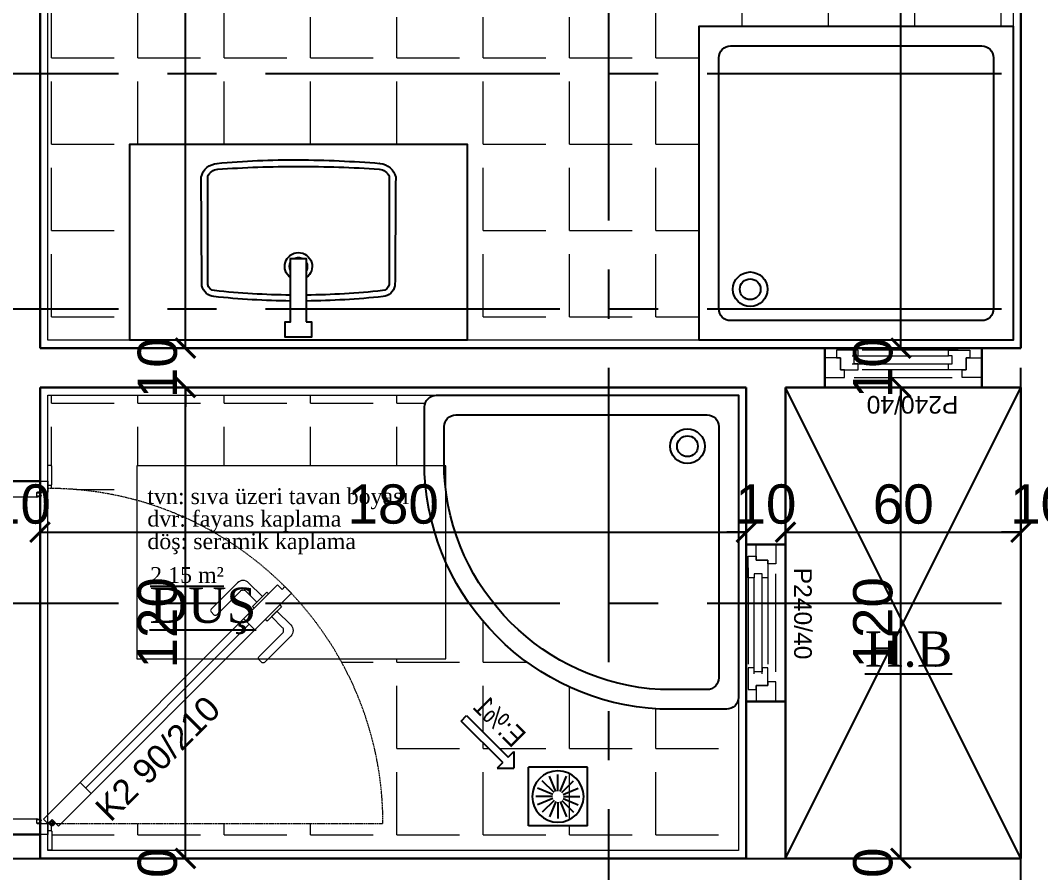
# Model space of a CAD drawing. Header units: millimetres. Extents: x 2778 to 13672, y 1832 to 5175.
# Drawn here: x 9356.2 to 9616.2, y 3661.6 to 3878.7 of the extents above; entities that cross this region are included whole.
import ezdxf

# ---------------------------------------------------------------- set-up
doc = ezdxf.new("R2010")
doc.units = ezdxf.units.MM
for name, pattern in [('CENTER2', [112.5, 75, -12.5, 12.5, -12.5]), ('DASHDOT2', [12.7, 6.35, -3.175, 0, -3.175]), ('DOTX2', [0.5, 0, -0.5])]:
    doc.linetypes.add(name, pattern=pattern)
doc.layers.add('7-DCR-FRN', color=8, linetype='Continuous')
doc.layers.add('Yazi', color=7, linetype='Continuous')
for name, color, linetype, lineweight in [('aks', 251, 'DASHDOT2', 35), ('duvar', 232, 'Continuous', 30), ('ince', 37, 'Continuous', 0), ('iz', 1, 'DOTX2', 20), ('kapı', 3, 'Continuous', 18), ('pencere', 4, 'Continuous', 18), ('sıva iç', 21, 'Continuous', 0), ('tefriş', 252, 'Continuous', 5), ('yazı', 11, 'Continuous', 20), ('z - tarama', 251, 'Continuous', 18), ('ölçü dış', 192, 'Continuous', 20), ('ÖLÇÜ İÇ', 7, 'Continuous', 9)]:
    doc.layers.add(name, color=color, linetype=linetype, lineweight=lineweight)
doc.styles.get("Standard").update_dxf_attribs({"font": 'arial.ttf'})
doc.styles.add('swis', font='swissc.ttf', dxfattribs={"height": 10})
doc.styles.add('Times roman', font='times.ttf')
doc.dimstyles.new('zulay iç ölçü', dxfattribs={"dimtxt": 10, "dimasz": 5, "dimexe": 0.18, "dimexo": 0, "dimgap": 2, "dimtad": 3, "dimdec": 0, "dimzin": 0, "dimdsep": 46, "dimtxsty": 'Standard', "dimblk": 'ARCHTICK', "dimcen": 0.09, "dimse1": 1, "dimse2": 1, "dimadec": 0, "dimazin": 0, "dimtfac": 1, "dimtdec": 0, "dimtix": 1, "dimtofl": 0, "dimtmove": 0, "dimatfit": 3, "dimldrblk": 'ARCHTICK', "dimfxl": 1, "dimtolj": 1, "dimtzin": 0, "dimarcsym": 0})
pattern_1 = [(0, (-1051519.92, 409725.164), (0, 22), [16, -6]), (90, (-1051519.92, 409725.164), (-22, 1e-15), [16, -6])]

# ---------------------------------------------------------------- blocks, each defined once
blk = doc.blocks.new('sadsfsfsf')
at = {"layer": 'ince'}
for p, q in [((0.7, 0), (-0.7, 0)), ((0, 0.7), (0, -0.7))]:
    blk.add_line(p, q, dxfattribs=at)
for radius in [0.6, 0.45]:
    blk.add_circle((0, 0), radius, dxfattribs=at)
blk = doc.blocks.new('eddeded')
at = {"layer": 'duvar'}
for p, q in [((-48.21, 54.38), (-38.21, 54.38)), ((-48.21, -35.62), (-38.21, -35.62))]:
    blk.add_line(p, q, dxfattribs=at)
at = {"layer": 'ince'}
blk.add_line((-26.6, -23.78), (15.13, 17.96), dxfattribs=at)
for points in [[(-50.21, 53.38), (-50.96, 53.38, -0.414214), (-51.21, 53.63), (-51.21, 58.13, -0.414214), (-50.96, 58.38), (-50.21, 58.38)], [(-36.21, 53.38), (-35.46, 53.38, 0.414214), (-35.21, 53.63), (-35.21, 58.13, 0.414214), (-35.46, 58.38), (-36.21, 58.38)], [(-50.21, -34.62), (-50.96, -34.62, 0.414214), (-51.21, -34.87), (-51.21, -39.37, 0.414214), (-50.96, -39.62), (-50.21, -39.62)], [(-36.21, -34.62), (-35.46, -34.62, -0.414214), (-35.21, -34.87), (-35.21, -39.37, -0.414214), (-35.46, -39.62), (-36.21, -39.62)]]:
    blk.add_lwpolyline(points, format="xyb", dxfattribs=at)
for points in [[(-39.11, 51.33), (-39.11, 50.38), (-37.81, 50.68), (-37.81, 50.81, -0.112206), (-37.91, 50.76), (-38.72, 50.57, -0.482314), (-39.02, 50.82), (-39.02, 51.24, -0.414214), (-38.77, 51.49), (-37.97, 51.49, -0.170049), (-37.81, 51.43), (-37.81, 51.58), (-38.86, 51.58, 0.414214)], [(17.08, 23.59), (18.49, 25), (14.96, 28.54, 0.414214), (12.13, 28.54), (5.41, 21.82, 0.414214), (5.41, 21.11), (6.12, 20.4, 0.414214), (6.83, 20.4), (12.84, 26.41, -0.414214), (14.25, 26.41)], [(20.76, 19.91), (22.17, 21.32), (25.71, 17.79, -0.414214), (25.71, 14.96), (18.99, 8.24, -0.414214), (18.28, 8.24), (17.58, 8.95, -0.414214), (17.58, 9.66), (23.59, 15.67, 0.414214), (23.59, 17.08)], [(-39.11, -31.62), (-39.11, -32.57, 0.414214), (-38.86, -32.82), (-37.81, -32.82), (-37.81, -32.67, -0.170049), (-37.97, -32.73), (-38.77, -32.73, -0.414214), (-39.02, -32.48), (-39.02, -32.06, -0.482314), (-38.72, -31.81), (-37.91, -32, -0.112206), (-37.81, -32.05), (-37.81, -31.92)]]:
    blk.add_lwpolyline(points, format="xyb", close=True, dxfattribs=at)
for points in [[(20.04, 25.7), (19.62, 26.12), (15.96, 22.47), (16.38, 22.04)], [(22.87, 22.87), (23.29, 22.44), (19.64, 18.79), (19.21, 19.21)]]:
    blk.add_lwpolyline(points, dxfattribs=at)
at = {"layer": 'iz', "ltscale": 0.1}
for p, q in [((-48.21, -35.62), (-48.21, 54.38)), ((-38.21, -35.62), (-38.21, 54.38)), ((-36.21, -32.82), (49.19, -32.82))]:
    blk.add_line(p, q, dxfattribs=at)
blk.add_arc((-36.22, -32.83), 85.41, 0.0042, 89.9958, dxfattribs=at)
at = {"layer": 'kapı'}
for p, q in [((13.72, 19.37), (16.54, 16.54)), ((-28.02, -22.36), (-25.19, -25.19))]:
    blk.add_line(p, q, dxfattribs=at)
for points in [[(-36.21, 54.38), (-36.21, 51.58), (-38.86, 51.58, 0.414214), (-39.11, 51.33), (-39.11, 50.38), (-50.21, 50.38), (-50.21, 54.38)], [(-50.21, -35.62), (-50.21, -31.62), (-39.11, -31.62), (-39.11, -32.57, 0.414214), (-38.86, -32.82), (-36.21, -32.82), (-36.21, -35.62), (-36.21, -35.62)]]:
    blk.add_lwpolyline(points, format="xyb", dxfattribs=at)
blk.add_lwpolyline([(-36.21, -32.82), (-35.15, -31.76), (-33.46, -33.46), (25.87, 25.87), (24.17, 27.57), (23.47, 26.86), (22.33, 27.99), (-37.35, -31.69), (-36.21, -32.82)], dxfattribs=at)
at = {"layer": 'sıva iç'}
for p, q in [((-48.21, 54.38), (-50.21, 54.38)), ((-38.21, 54.38), (-36.21, 54.38)), ((-48.21, -35.62), (-50.21, -35.62)), ((-36.21, -35.62), (-38.21, -35.62))]:
    blk.add_line(p, q, dxfattribs=at)
at = {"layer": 'ölçü dış'}
blk.add_line((-38.21, -35.62), (-48.21, -35.62), dxfattribs=at)
at = {"layer": 'ince', "rotation": 90}
blk.add_blockref('sadsfsfsf', (-35.15, -32.82), dxfattribs=at)
at = {"layer": 'yazı'}
blk.add_text('K2 90/210', height=6.328, rotation=45, dxfattribs=at).set_placement((-20.24, -32.71))
blk = doc.blocks.new('*U39')
at = {"layer": '7-DCR-FRN'}
for points in [[(0, 3), (0, 80), (77, 80, -0.414214), (80, 77), (80, 60, -0.383838), (20, 0), (3, 0, -0.414214)], [(0, 3), (0, 80), (77, 80, -0.414214), (80, 77), (80, 60, -0.383838), (20, 0), (3, 0, -0.414214)], [(5, 8), (5, 72, -0.414214), (8, 75), (72, 75, -0.414214), (75, 72), (75, 60.13, -0.382578), (19.87, 5), (8, 5, -0.414214)]]:
    blk.add_lwpolyline(points, format="xyb", close=True, dxfattribs=at)
for radius in [4.4, 2.65]:
    blk.add_circle((13, 67), radius, dxfattribs=at)
blk = doc.blocks.new('eğim çizgisi')
at = {"layer": 'Yazi'}
for p, q in [((1343.11, 4120.2), (1332.51, 4109.59)), ((1333.92, 4108.18), (1344.53, 4118.78)), ((1344.53, 4118.78), (1343.11, 4120.2)), ((1331.09, 4111.01), (1331.09, 4106.76)), ((1332.51, 4109.59), (1331.09, 4111.01)), ((1333.92, 4108.18), (1335.34, 4106.76)), ((1312.34, 4092.04), (1312.34, 4107.04)), ((1312.34, 4107.04), (1327.34, 4107.04)), ((1327.34, 4092.04), (1327.34, 4107.04)), ((1335.34, 4106.76), (1331.09, 4106.76)), ((1318.85, 4100.54), (1315.87, 4103.52)), ((1319.31, 4100.84), (1317.69, 4104.74)), ((1319.84, 4100.95), (1319.84, 4105.17)), ((1320.38, 4100.84), (1322, 4104.74)), ((1320.84, 4100.54), (1323.82, 4103.52)), ((1318.54, 4100.08), (1314.65, 4101.7)), ((1321.14, 4100.08), (1325.04, 4101.7)), ((1318.44, 4099.54), (1314.22, 4099.54)), ((1318.54, 4099.01), (1314.65, 4097.39)), ((1318.85, 4098.55), (1315.87, 4095.57)), ((1319.31, 4098.24), (1317.69, 4094.35)), ((1319.84, 4098.14), (1319.84, 4093.92)), ((1320.38, 4098.24), (1322, 4094.35)), ((1320.84, 4098.55), (1323.82, 4095.57)), ((1321.14, 4099.01), (1325.04, 4097.39)), ((1321.25, 4099.54), (1325.47, 4099.54)), ((1312.34, 4092.04), (1327.34, 4092.04))]:
    blk.add_line(p, q, dxfattribs=at)
blk.add_circle((1319.84, 4099.54), 6.56, dxfattribs=at)
at = {"layer": 'Yazi', "style": 'swis'}
blk.add_text('E:%%%1', height=5.335, rotation=45, dxfattribs=at).set_placement((1331.42, 4111.73))
blk = doc.blocks.new('HJHJJKJK')
at = {"layer": 'duvar'}
for p, q in [((755300.98, -267417.82), (755300.98, -267427.82)), ((755340.98, -267417.82), (755340.98, -267427.82))]:
    blk.add_line(p, q, dxfattribs=at)
at = {"layer": 'ince'}
for p, q in [((755333.48, -267420.32), (755308.48, -267420.32)), ((755306.98, -267422.32), (755331.48, -267422.32)), ((755306.98, -267427.32), (755331.48, -267427.32))]:
    blk.add_line(p, q, dxfattribs=at)
for points in [[(755333.98, -267423.82), (755309.48, -267423.82)], [(755333.98, -267425.82), (755309.48, -267425.82)]]:
    blk.add_lwpolyline(points, dxfattribs=at)
at = {"layer": 'iz'}
for p, q in [((755300.98, -267417.82), (755340.98, -267417.82)), ((755340.98, -267427.82), (755300.98, -267427.82))]:
    blk.add_line(p, q, dxfattribs=at)
at = {"layer": 'pencere'}
for points in [[(755300.98, -267420.32), (755305.98, -267420.32), (755305.98, -267422.32), (755304.98, -267422.32), (755304.98, -267425.32), (755300.98, -267425.32)], [(755340.98, -267420.32), (755335.98, -267420.32), (755335.98, -267422.32), (755336.98, -267422.32), (755336.98, -267425.32), (755340.98, -267425.32)]]:
    blk.add_lwpolyline(points, dxfattribs=at)
for points in [[(755303.98, -267425.32), (755304.98, -267425.32), (755304.98, -267422.32), (755309.48, -267422.32), (755309.48, -267423.82), (755308.48, -267423.82), (755308.48, -267425.82), (755309.48, -267425.82), (755309.48, -267427.32), (755303.98, -267427.32)], [(755337.98, -267425.32), (755336.98, -267425.32), (755336.98, -267422.32), (755332.48, -267422.32), (755332.48, -267423.82), (755333.48, -267423.82), (755333.48, -267425.82), (755332.48, -267425.82), (755332.48, -267427.32), (755337.98, -267427.32)]]:
    blk.add_lwpolyline(points, close=True, dxfattribs=at)
at = {"layer": 'yazı'}
blk.add_text('P240/40', height=4.491, dxfattribs=at).set_placement((755306.93, -267415.63))
blk = doc.blocks.new('*U317')
at = {"layer": '7-DCR-FRN'}
for points in [[(-32.5, -25), (32.5, -25), (48.5, -25), (48.5, 25), (32.5, 25), (-32.5, 25), (-37.5, 25), (-37.5, -25)], [(7.5, 20.33), (8.86, 20.33), (8.86, 24.19), (7.5, 24.19), (3.5, 24.19), (2.14, 24.19), (2.14, 20.33), (3.5, 20.33), (3.5, 4.19), (7.5, 4.19)]]:
    blk.add_lwpolyline(points, close=True, dxfattribs=at)
for points in [[(3.5, 15, 0.024321), (-16.06, 13.85, 0.320193), (-19.1, 11.15, 0.000772), (-19.28, -16.53, 0.334549), (-15.19, -20.08)], [(3.5, 13.5, 0.024302), (-15.9, 12.36, 0.320193), (-17.63, 10.82, 0.000005), (-17.63, -16.78)], [(-15.17, -18.58, 0.017241), (5.5, -19.29, 0.01717), (26.09, -18.59, 0.280439), (28.63, -16.78, -0.000001), (28.63, 10.82, 0.320193), (26.9, 12.36, 0.024302), (7.5, 13.5)], [(26.28, -20.08, 0.32911), (30.28, -16.53, 0.000772), (30.1, 11.15, 0.320193), (27.06, 13.85, 0.024321), (7.5, 15)], [(3.5, 9.04, 0.734238), (5.5, 2.67, 0.734238), (7.5, 9.04)], [(3.49, 7.18, 0.24035), (3.5, 5.14, 0.24035)], [(7.5, 5.14, 0.24035), (7.51, 7.18)], [(4.42, 4.19, 0.125276), (5.5, 3.92, 0.125276), (6.58, 4.19, 0.125276)], [(-15.28, -20.08, 0.022071), (5.5, -20.99, 0.01725), (26.28, -20.08, -0.004899), (26.19, -20.08)]]:
    blk.add_lwpolyline(points, format="xyb", dxfattribs=at)
blk.add_arc((-14.88, -15.59), 3, 203.4085, 266.0639, dxfattribs=at)
blk = doc.blocks.new('*U34')
at = {"layer": '7-DCR-FRN'}
blk.add_lwpolyline([(80, 0), (0, 0), (0, 80), (80, 80)], close=True, dxfattribs=at)
blk.add_lwpolyline([(80, 0), (0, 0), (0, 80), (80, 80)], close=True, dxfattribs=at)
blk.add_lwpolyline([(72, 5), (8, 5, -0.414214), (5, 8), (5, 72, -0.414214), (8, 75), (72, 75, -0.414214), (75, 72), (75, 8, -0.414214)], format="xyb", close=True, dxfattribs=at)
for radius in [4.4, 2.65]:
    blk.add_circle((13, 67), radius, dxfattribs=at)
blk = doc.blocks.new('_ArchTick')
at = {"color": 0, "linetype": 'ByBlock', "const_width": 0.15}
blk.add_lwpolyline([(-0.5, -0.5), (0.5, 0.5)], dxfattribs=at)
blk = doc.blocks.new('*D2915')
at = {"layer": 'Defpoints', "color": 0, "transparency": 16777216}
for p in [(9579.95, 3665.23), (9580.56, 3665.23), (9579.95, 3655.23)]:
    blk.add_point(p, dxfattribs=at)
at = {"layer": 'ÖLÇÜ İÇ', "color": 0, "lineweight": -2, "transparency": 16777216}
for p, q in [((9580.56, 3665.23), (9580.56, 3670.23)), ((9580.56, 3655.23), (9580.56, 3650.23))]:
    blk.add_line(p, q, dxfattribs=at)
at = {"layer": 'ÖLÇÜ İÇ', "color": 0, "lineweight": -2, "transparency": 16777216, "xscale": 5, "yscale": 5, "zscale": 5}
for p, rotation in [((9580.56, 3665.23), 270), ((9580.56, 3655.23), 90)]:
    blk.add_blockref('_ArchTick', p, dxfattribs=dict(at, rotation=rotation))
at = {"layer": 'ÖLÇÜ İÇ', "color": 0, "transparency": 16777216, "insert": (9573.46, 3660.23), "char_height": 10, "attachment_point": 5, "rotation": 90}
blk.add_mtext('\\A1;10', dxfattribs=at)
blk = doc.blocks.new('*D2916')
at = {"layer": 'Defpoints', "color": 0, "transparency": 16777216}
for p in [(9580.56, 3785.23), (9580.56, 3785.23), (9579.95, 3665.23)]:
    blk.add_point(p, dxfattribs=at)
at = {"layer": 'ÖLÇÜ İÇ', "color": 0, "lineweight": -2, "transparency": 16777216}
blk.add_line((9580.56, 3665.23), (9580.56, 3785.23), dxfattribs=at)
at = {"layer": 'ÖLÇÜ İÇ', "color": 0, "lineweight": -2, "transparency": 16777216, "xscale": 5, "yscale": 5, "zscale": 5}
for p, rotation in [((9580.56, 3785.23), 90), ((9580.56, 3665.23), 270)]:
    blk.add_blockref('_ArchTick', p, dxfattribs=dict(at, rotation=rotation))
at = {"layer": 'ÖLÇÜ İÇ', "color": 0, "transparency": 16777216, "insert": (9573.46, 3725.23), "char_height": 10, "attachment_point": 5, "rotation": 90}
blk.add_mtext('\\A1;120', dxfattribs=at)
blk = doc.blocks.new('*D2917')
at = {"layer": 'Defpoints', "color": 0, "transparency": 16777216}
for p in [(9580.56, 3795.23), (9580.56, 3795.23), (9580.56, 3785.23)]:
    blk.add_point(p, dxfattribs=at)
at = {"layer": 'ÖLÇÜ İÇ', "color": 0, "lineweight": -2, "transparency": 16777216}
for p, q in [((9580.56, 3795.23), (9580.56, 3800.23)), ((9580.56, 3785.23), (9580.56, 3780.23))]:
    blk.add_line(p, q, dxfattribs=at)
at = {"layer": 'ÖLÇÜ İÇ', "color": 0, "lineweight": -2, "transparency": 16777216, "xscale": 5, "yscale": 5, "zscale": 5}
for p, rotation in [((9580.56, 3795.23), 270), ((9580.56, 3785.23), 90)]:
    blk.add_blockref('_ArchTick', p, dxfattribs=dict(at, rotation=rotation))
at = {"layer": 'ÖLÇÜ İÇ', "color": 0, "transparency": 16777216, "insert": (9573.46, 3790.23), "char_height": 10, "attachment_point": 5, "rotation": 90}
blk.add_mtext('\\A1;10', dxfattribs=at)
blk = doc.blocks.new('*D2918')
at = {"layer": 'Defpoints', "color": 0, "transparency": 16777216}
for p in [(9580.56, 3990.23), (9580.56, 3990.23), (9580.56, 3795.23)]:
    blk.add_point(p, dxfattribs=at)
at = {"layer": 'ÖLÇÜ İÇ', "color": 0, "lineweight": -2, "transparency": 16777216}
blk.add_line((9580.56, 3795.23), (9580.56, 3990.23), dxfattribs=at)
at = {"layer": 'ÖLÇÜ İÇ', "color": 0, "lineweight": -2, "transparency": 16777216, "xscale": 5, "yscale": 5, "zscale": 5}
for p, rotation in [((9580.56, 3990.23), 90), ((9580.56, 3795.23), 270)]:
    blk.add_blockref('_ArchTick', p, dxfattribs=dict(at, rotation=rotation))
at = {"layer": 'ÖLÇÜ İÇ', "color": 0, "transparency": 16777216, "insert": (9573.46, 3892.73), "char_height": 10, "attachment_point": 5, "rotation": 90}
blk.add_mtext('\\A1;195', dxfattribs=at)
blk = doc.blocks.new('*D2926')
at = {"layer": 'Defpoints', "color": 0, "transparency": 16777216}
for p in [(9398.22, 3665.23), (9398.67, 3665.23), (9398.67, 3655.23)]:
    blk.add_point(p, dxfattribs=at)
at = {"layer": 'ÖLÇÜ İÇ', "color": 0, "lineweight": -2, "transparency": 16777216}
for p, q in [((9398.22, 3665.23), (9398.22, 3670.23)), ((9398.22, 3655.23), (9398.22, 3650.23))]:
    blk.add_line(p, q, dxfattribs=at)
at = {"layer": 'ÖLÇÜ İÇ', "color": 0, "lineweight": -2, "transparency": 16777216, "xscale": 5, "yscale": 5, "zscale": 5}
for p, rotation in [((9398.22, 3665.23), 270), ((9398.22, 3655.23), 90)]:
    blk.add_blockref('_ArchTick', p, dxfattribs=dict(at, rotation=rotation))
at = {"layer": 'ÖLÇÜ İÇ', "color": 0, "transparency": 16777216, "insert": (9391.12, 3660.23), "char_height": 10, "attachment_point": 5, "rotation": 90}
blk.add_mtext('\\A1;10', dxfattribs=at)
blk = doc.blocks.new('*D2927')
at = {"layer": 'Defpoints', "color": 0, "transparency": 16777216}
for p in [(9398.22, 3785.23), (9398.22, 3785.23), (9398.67, 3665.23)]:
    blk.add_point(p, dxfattribs=at)
at = {"layer": 'ÖLÇÜ İÇ', "color": 0, "lineweight": -2, "transparency": 16777216}
blk.add_line((9398.22, 3665.23), (9398.22, 3785.23), dxfattribs=at)
at = {"layer": 'ÖLÇÜ İÇ', "color": 0, "lineweight": -2, "transparency": 16777216, "xscale": 5, "yscale": 5, "zscale": 5}
for p, rotation in [((9398.22, 3785.23), 90), ((9398.22, 3665.23), 270)]:
    blk.add_blockref('_ArchTick', p, dxfattribs=dict(at, rotation=rotation))
at = {"layer": 'ÖLÇÜ İÇ', "color": 0, "transparency": 16777216, "insert": (9391.12, 3725.23), "char_height": 10, "attachment_point": 5, "rotation": 90}
blk.add_mtext('\\A1;120', dxfattribs=at)
blk = doc.blocks.new('*D2928')
at = {"layer": 'Defpoints', "color": 0, "transparency": 16777216}
for p in [(9398.22, 3795.23), (9398.22, 3795.23), (9398.22, 3785.23)]:
    blk.add_point(p, dxfattribs=at)
at = {"layer": 'ÖLÇÜ İÇ', "color": 0, "lineweight": -2, "transparency": 16777216}
for p, q in [((9398.22, 3795.23), (9398.22, 3800.23)), ((9398.22, 3785.23), (9398.22, 3780.23))]:
    blk.add_line(p, q, dxfattribs=at)
at = {"layer": 'ÖLÇÜ İÇ', "color": 0, "lineweight": -2, "transparency": 16777216, "xscale": 5, "yscale": 5, "zscale": 5}
for p, rotation in [((9398.22, 3795.23), 270), ((9398.22, 3785.23), 90)]:
    blk.add_blockref('_ArchTick', p, dxfattribs=dict(at, rotation=rotation))
at = {"layer": 'ÖLÇÜ İÇ', "color": 0, "transparency": 16777216, "insert": (9391.12, 3790.23), "char_height": 10, "attachment_point": 5, "rotation": 90}
blk.add_mtext('\\A1;10', dxfattribs=at)
blk = doc.blocks.new('*D2929')
at = {"layer": 'Defpoints', "color": 0, "transparency": 16777216}
for p in [(9398.22, 4005.23), (9398.22, 4005.23), (9398.22, 3795.23)]:
    blk.add_point(p, dxfattribs=at)
at = {"layer": 'ÖLÇÜ İÇ', "color": 0, "lineweight": -2, "transparency": 16777216}
blk.add_line((9398.22, 3795.23), (9398.22, 4005.23), dxfattribs=at)
at = {"layer": 'ÖLÇÜ İÇ', "color": 0, "lineweight": -2, "transparency": 16777216, "xscale": 5, "yscale": 5, "zscale": 5}
for p, rotation in [((9398.22, 4005.23), 90), ((9398.22, 3795.23), 270)]:
    blk.add_blockref('_ArchTick', p, dxfattribs=dict(at, rotation=rotation))
at = {"layer": 'ÖLÇÜ İÇ', "color": 0, "transparency": 16777216, "insert": (9391.12, 3900.23), "char_height": 10, "attachment_point": 5, "rotation": 90}
blk.add_mtext('\\A1;210', dxfattribs=at)
blk = doc.blocks.new('*D2964')
at = {"layer": 'Defpoints', "color": 0, "transparency": 16777216}
for p in [(9351.17, 3748.33), (9361.17, 3748.33), (9361.17, 3748.33)]:
    blk.add_point(p, dxfattribs=at)
at = {"layer": 'ÖLÇÜ İÇ', "color": 0, "lineweight": -2, "transparency": 16777216}
for p, q in [((9351.17, 3748.33), (9346.17, 3748.33)), ((9361.17, 3748.33), (9366.17, 3748.33))]:
    blk.add_line(p, q, dxfattribs=at)
at = {"layer": 'ÖLÇÜ İÇ', "color": 0, "lineweight": -2, "transparency": 16777216, "xscale": 5, "yscale": 5, "zscale": 5}
blk.add_blockref('_ArchTick', (9351.17, 3748.33), dxfattribs=at)
at = {"layer": 'ÖLÇÜ İÇ', "color": 0, "lineweight": -2, "transparency": 16777216, "xscale": 5, "yscale": 5, "zscale": 5, "rotation": 180}
blk.add_blockref('_ArchTick', (9361.17, 3748.33), dxfattribs=at)
at = {"layer": 'ÖLÇÜ İÇ', "color": 0, "transparency": 16777216, "insert": (9356.17, 3755.44), "char_height": 10, "attachment_point": 5}
blk.add_mtext('\\A1;10', dxfattribs=at)
blk = doc.blocks.new('*D2965')
at = {"layer": 'Defpoints', "color": 0, "transparency": 16777216}
for p in [(9361.17, 3748.33), (9541.17, 3748.33), (9541.17, 3748.33)]:
    blk.add_point(p, dxfattribs=at)
at = {"layer": 'ÖLÇÜ İÇ', "color": 0, "lineweight": -2, "transparency": 16777216}
blk.add_line((9361.17, 3748.33), (9541.17, 3748.33), dxfattribs=at)
at = {"layer": 'ÖLÇÜ İÇ', "color": 0, "lineweight": -2, "transparency": 16777216, "xscale": 5, "yscale": 5, "zscale": 5, "rotation": 180}
blk.add_blockref('_ArchTick', (9361.17, 3748.33), dxfattribs=at)
at = {"layer": 'ÖLÇÜ İÇ', "color": 0, "lineweight": -2, "transparency": 16777216, "xscale": 5, "yscale": 5, "zscale": 5}
blk.add_blockref('_ArchTick', (9541.17, 3748.33), dxfattribs=at)
at = {"layer": 'ÖLÇÜ İÇ', "color": 0, "transparency": 16777216, "insert": (9451.17, 3755.44), "char_height": 10, "attachment_point": 5}
blk.add_mtext('\\A1;180', dxfattribs=at)
blk = doc.blocks.new('*D2966')
at = {"layer": 'Defpoints', "color": 0, "transparency": 16777216}
for p in [(9541.17, 3748.33), (9551.17, 3748.33), (9551.17, 3748.33)]:
    blk.add_point(p, dxfattribs=at)
at = {"layer": 'ÖLÇÜ İÇ', "color": 0, "lineweight": -2, "transparency": 16777216}
for p, q in [((9541.17, 3748.33), (9536.17, 3748.33)), ((9551.17, 3748.33), (9556.17, 3748.33))]:
    blk.add_line(p, q, dxfattribs=at)
at = {"layer": 'ÖLÇÜ İÇ', "color": 0, "lineweight": -2, "transparency": 16777216, "xscale": 5, "yscale": 5, "zscale": 5}
blk.add_blockref('_ArchTick', (9541.17, 3748.33), dxfattribs=at)
at = {"layer": 'ÖLÇÜ İÇ', "color": 0, "lineweight": -2, "transparency": 16777216, "xscale": 5, "yscale": 5, "zscale": 5, "rotation": 180}
blk.add_blockref('_ArchTick', (9551.17, 3748.33), dxfattribs=at)
at = {"layer": 'ÖLÇÜ İÇ', "color": 0, "transparency": 16777216, "insert": (9546.17, 3755.44), "char_height": 10, "attachment_point": 5}
blk.add_mtext('\\A1;10', dxfattribs=at)
blk = doc.blocks.new('*D2967')
at = {"layer": 'Defpoints', "color": 0, "transparency": 16777216}
for p in [(9551.17, 3748.33), (9611.17, 3748.33), (9611.17, 3748.33)]:
    blk.add_point(p, dxfattribs=at)
at = {"layer": 'ÖLÇÜ İÇ', "color": 0, "lineweight": -2, "transparency": 16777216}
blk.add_line((9551.17, 3748.33), (9611.17, 3748.33), dxfattribs=at)
at = {"layer": 'ÖLÇÜ İÇ', "color": 0, "lineweight": -2, "transparency": 16777216, "xscale": 5, "yscale": 5, "zscale": 5, "rotation": 180}
blk.add_blockref('_ArchTick', (9551.17, 3748.33), dxfattribs=at)
at = {"layer": 'ÖLÇÜ İÇ', "color": 0, "lineweight": -2, "transparency": 16777216, "xscale": 5, "yscale": 5, "zscale": 5}
blk.add_blockref('_ArchTick', (9611.17, 3748.33), dxfattribs=at)
at = {"layer": 'ÖLÇÜ İÇ', "color": 0, "transparency": 16777216, "insert": (9581.17, 3755.44), "char_height": 10, "attachment_point": 5}
blk.add_mtext('\\A1;60', dxfattribs=at)
blk = doc.blocks.new('*D2968')
at = {"layer": 'Defpoints', "color": 0, "transparency": 16777216}
for p in [(9611.17, 3748.33), (9621.17, 3748.33), (9621.17, 3748.33)]:
    blk.add_point(p, dxfattribs=at)
at = {"layer": 'ÖLÇÜ İÇ', "color": 0, "lineweight": -2, "transparency": 16777216}
for p, q in [((9611.17, 3748.33), (9606.17, 3748.33)), ((9621.17, 3748.33), (9626.17, 3748.33))]:
    blk.add_line(p, q, dxfattribs=at)
at = {"layer": 'ÖLÇÜ İÇ', "color": 0, "lineweight": -2, "transparency": 16777216, "xscale": 5, "yscale": 5, "zscale": 5}
blk.add_blockref('_ArchTick', (9611.17, 3748.33), dxfattribs=at)
at = {"layer": 'ÖLÇÜ İÇ', "color": 0, "lineweight": -2, "transparency": 16777216, "xscale": 5, "yscale": 5, "zscale": 5, "rotation": 180}
blk.add_blockref('_ArchTick', (9621.17, 3748.33), dxfattribs=at)
at = {"layer": 'ÖLÇÜ İÇ', "color": 0, "transparency": 16777216, "insert": (9616.17, 3755.44), "char_height": 10, "attachment_point": 5}
blk.add_mtext('\\A1;10', dxfattribs=at)

msp = doc.modelspace()

# ---------------------------------------------------------------- hatches: boundary and pattern name
at = {"layer": 'z - tarama', "true_color": 0xffffff}
h = msp.add_hatch(dxfattribs=at)
h.set_pattern_fill('ANGLE', scale=80, style=0)
h.set_pattern_definition(pattern_1)
h.paths.add_polyline_path([(9181.17, 4105.23), (9073.17, 4105.23), (9073.17, 4113.87), (9074.17, 4113.87), (9074.17, 4118.87), (9073.17, 4118.87), (9073.17, 4233.23), (9095.51, 4233.23), (9095.51, 4232.23), (9100.51, 4232.23), (9100.51, 4233.23), (9103.51, 4233.23), (9181.17, 4233.23)])
h.paths.add_polyline_path([(9181.17, 4060.23), (9073.17, 4060.23), (9073.17, 4105.23), (9181.17, 4105.23)])
h.paths.add_polyline_path([(9181.17, 4017.23), (9178.11, 4017.23), (9178.11, 4018.23), (9173.11, 4018.23), (9173.11, 4017.23), (9170.11, 4017.23), (9085.11, 4017.23), (9085.11, 4018.23), (9080.11, 4018.23), (9080.11, 4017.23), (9073.17, 4017.23), (9073.17, 4020.87), (9074.17, 4020.87), (9074.17, 4025.87), (9073.17, 4025.87), (9073.17, 4028.87), (9073.17, 4060.23), (9181.17, 4060.23)])
h.paths.add_polyline_path([(9506.17, 4017.23), (9468.59, 4017.23), (9468.59, 4018.23), (9463.59, 4018.23), (9463.59, 4017.23), (9460.59, 4017.23), (9375.59, 4017.23), (9375.59, 4018.23), (9370.59, 4018.23), (9370.59, 4017.23), (9181.17, 4017.23), (9181.17, 4060.23), (9506.17, 4060.23)])
h.paths.add_polyline_path([(9506.17, 4060.23), (9181.17, 4060.23), (9181.17, 4105.23), (9506.17, 4105.23)])
h.paths.add_polyline_path([(9506.17, 4105.23), (9181.17, 4105.23), (9181.17, 4235.23), (9196.17, 4235.23), (9196.17, 4145.23), (9506.17, 4145.23)])
h.paths.add_polyline_path([(9193.26, 4232.23), (9188.51, 4232.23), (9188.51, 4232.48, 0.414214), (9188.76, 4232.23), (9193.51, 4232.23), (9193.51, 4232.48, -0.414214)], flags=16)
h.paths.add_polyline_path([(9611.17, 4105.23), (9506.17, 4105.23), (9506.17, 4143.23), (9543.06, 4143.23), (9543.06, 4142.23), (9548.06, 4142.23), (9548.06, 4143.23), (9551.06, 4143.23), (9611.17, 4143.23)])
h.paths.add_polyline_path([(9611.17, 4060.23), (9506.17, 4060.23), (9506.17, 4105.23), (9611.17, 4105.23)])
h.paths.add_polyline_path([(9611.17, 4017.23), (9506.17, 4017.23), (9506.17, 4060.23), (9611.17, 4060.23)])
h.paths.add_polyline_path([(9656.17, 4017.23), (9611.17, 4017.23), (9611.17, 4060.23), (9656.17, 4060.23)])
h.paths.add_polyline_path([(9656.17, 4060.23), (9611.17, 4060.23), (9611.17, 4105.23), (9656.17, 4105.23)])
h.paths.add_polyline_path([(9656.17, 4105.23), (9611.17, 4105.23), (9611.17, 4143.23), (9636.06, 4143.23), (9636.06, 4142.23), (9641.06, 4142.23), (9641.06, 4143.23), (9656.17, 4143.23)])
h.paths.add_polyline_path([(10094.17, 4105.23), (9656.17, 4105.23), (9656.17, 4143.23), (9681.71, 4143.23), (9681.71, 4142.23), (9686.71, 4142.23), (9686.71, 4143.23), (9689.71, 4143.23), (9774.71, 4143.23), (9774.71, 4142.23), (9779.71, 4142.23), (9779.71, 4143.23), (10094.17, 4143.23)])
h.paths.add_polyline_path([(9945.31, 4060.23), (9656.17, 4060.23), (9656.17, 4105.23), (10094.17, 4105.23), (10094.17, 4062.23), (10089.17, 4062.23), (10089.17, 4060.23), (10055.07, 4060.23), (10055.07, 4099.49), (9945.31, 4099.49)])
h.paths.add_polyline_path([(9945.31, 4033.82), (10055.07, 4033.82), (10055.07, 4060.23), (10089.17, 4060.23), (10089.17, 4015.23), (9943.17, 4015.23), (9943.17, 4017.23), (9903.17, 4017.23), (9875.15, 4017.23), (9875.15, 4018.23), (9870.15, 4018.23), (9870.15, 4017.23), (9867.15, 4017.23), (9782.15, 4017.23), (9782.15, 4018.23), (9777.15, 4018.23), (9777.15, 4017.23), (9760.23, 4017.23), (9760.23, 4018.23), (9755.23, 4018.23), (9755.23, 4017.23), (9752.23, 4017.23), (9667.23, 4017.23), (9667.23, 4018.23), (9662.23, 4018.23), (9662.23, 4017.23), (9656.17, 4017.23), (9656.17, 4060.23), (9945.31, 4060.23)])
h.paths.add_polyline_path([(10089.17, 3955.23), (9943.17, 3955.23), (9943.17, 4015.23), (10089.17, 4015.23)])
h.paths.add_polyline_path([(10089.17, 3865.23), (9943.17, 3865.23), (9943.17, 3955.23), (10089.17, 3955.23)])
h.paths.add_polyline_path([(10089.17, 3850.23), (9943.17, 3850.23), (9943.17, 3865.23), (10089.17, 3865.23)])
h.paths.add_polyline_path([(10089.17, 3805.23), (9943.17, 3805.23), (9943.17, 3850.23), (10089.17, 3850.23)])
h.paths.add_polyline_path([(10094.17, 3667.23), (9943.17, 3667.23), (9943.17, 3805.23), (10089.17, 3805.23), (10089.17, 3803.23), (10094.17, 3803.23)])
at = {"layer": 'z - tarama'}
h = msp.add_hatch(dxfattribs=at)
h.set_pattern_fill('ANGLE', color=252, scale=80, style=0)
h.set_pattern_definition(pattern_1)
h.paths.add_polyline_path([(9377.39, 3917.83, 0.123941), (9417.83, 3928.02), (9417.83, 3879.56), (9496.61, 3879.56), (9496.61, 3928.81), (9419.28, 3928.81, 0.061239), (9436.06, 3941.18), (9436.08, 3941.15), (9437.78, 3942.85, 0.047156), (9448.03, 3955.23), (9506.17, 3955.23), (9506.17, 3865.23), (9363.17, 3865.23), (9363.17, 3955.23), (9377.39, 3955.23)])
h.paths.add_polyline_path([(9422, 3955.23), (9363.17, 3955.23), (9363.17, 4003.23), (9370.59, 4003.23), (9370.59, 4002.23), (9375.59, 4002.23), (9375.59, 4003.23), (9377.39, 4003.23), (9378.45, 4002.17), (9376.76, 4000.48)])
h.paths.add_polyline_path([(9377.39, 4002.62), (9377.39, 4002.77, -0.414214), (9377.99, 4002.17), (9377.84, 4002.17, 0.414214)], flags=16)
h.paths.add_polyline_path([(9506.17, 3955.23), (9448.03, 3955.23, 0.150327), (9462.79, 4003.23), (9463.59, 4003.23), (9463.59, 4002.23), (9468.59, 4002.23), (9468.59, 4003.23), (9504.17, 4003.23), (9504.17, 3988.23), (9506.17, 3988.23)])
h.paths.add_polyline_path([(9609.17, 3955.23), (9506.17, 3955.23), (9506.17, 3988.23), (9609.17, 3988.23)])
h.paths.add_polyline_path([(9555.13, 3957.18), (9556.54, 3955.76), (9567.15, 3966.37), (9568.56, 3964.96), (9568.56, 3969.2), (9564.32, 3969.2), (9565.73, 3967.78)], flags=16)
h.paths.add_polyline_path([(9572.31, 3968.92), (9587.31, 3968.92), (9587.31, 3983.92), (9572.31, 3983.92)], flags=16)
h.paths.add_polyline_path([(9586.38, 3976.42, 1), (9573.25, 3976.42, 1)], flags=0)
h.paths.add_polyline_path([(9552.67, 3926.18, 0.414214), (9562.67, 3916.18), (9597.67, 3916.18), (9609.17, 3916.18), (9609.17, 3877.23), (9529.17, 3877.23), (9529.17, 3865.23), (9506.17, 3865.23), (9506.17, 3955.23), (9609.17, 3955.23), (9609.17, 3952.18), (9597.67, 3952.18), (9562.67, 3952.18, 0.414214), (9552.67, 3942.18)])
h.paths.add_polyline_path([(9529.17, 3850.23), (9506.17, 3850.23), (9506.17, 3865.23), (9529.17, 3865.23)])
h.paths.add_polyline_path([(9529.17, 3805.23), (9506.17, 3805.23), (9506.17, 3850.23), (9529.17, 3850.23)])
h.paths.add_polyline_path([(9506.17, 3805.23), (9470.03, 3805.23), (9470.03, 3847.23), (9454.03, 3847.23), (9389.03, 3847.23), (9384.03, 3847.23), (9384.03, 3805.23), (9363.17, 3805.23), (9363.17, 3850.23), (9506.17, 3850.23)])
h.paths.add_polyline_path([(9506.17, 3797.23), (9470.03, 3797.23), (9470.03, 3805.23), (9506.17, 3805.23)])
h.paths.add_polyline_path([(9529.17, 3797.23), (9506.17, 3797.23), (9506.17, 3805.23), (9529.17, 3805.23)])
h.paths.add_polyline_path([(9384.03, 3797.23), (9363.17, 3797.23), (9363.17, 3805.23), (9384.03, 3805.23)])
h.paths.add_polyline_path([(9506.17, 3850.23), (9363.17, 3850.23), (9363.17, 3865.23), (9506.17, 3865.23)])
h.paths.add_polyline_path([(9377.5, 3985.02), (9411.06, 3951.46), (9417.77, 3958.18), (9384.21, 3991.74)], flags=9)
h.paths.add_polyline_path([(9573.97, 3960.43), (9562.32, 3948.78), (9556.52, 3954.58), (9568.17, 3966.23)], flags=9)
h = msp.add_hatch(dxfattribs=at)
h.set_pattern_fill('ANGLE', color=252, scale=80, style=0)
h.set_pattern_definition(pattern_1)
h.paths.add_polyline_path([(9459.17, 3765.27), (9385.83, 3765.27), (9385.83, 3756.43, 0.067231), (9363.17, 3759.49), (9363.17, 3760.29), (9364.17, 3760.29), (9364.17, 3765.29), (9363.17, 3765.29), (9363.17, 3783.23), (9462.17, 3783.23, 0.414214), (9459.17, 3780.23)])
h.paths.add_polyline_path([(9506.17, 3695.23), (9476.28, 3695.23), (9469.88, 3701.63), (9468.47, 3700.21), (9473.45, 3695.23), (9445.91, 3695.23, 0.065852), (9437.57, 3716.02), (9464.61, 3716.02), (9464.61, 3730.23), (9470.52, 3730.23, 0.176945), (9506.17, 3705.28)])
h.paths.add_polyline_path([(9506.17, 3667.23), (9363.92, 3667.29, 0.414214), (9364.17, 3667.54), (9364.17, 3672.29), (9363.17, 3672.29), (9363.17, 3674.09), (9363.63, 3674.09, 1), (9364.83, 3674.09), (9365.29, 3674.09), (9365.93, 3673.46), (9366.56, 3674.09), (9448.57, 3674.09, 0.062613), (9445.91, 3695.23), (9473.45, 3695.23), (9479.07, 3689.61), (9477.66, 3688.19), (9481.9, 3688.19), (9481.9, 3692.44), (9480.49, 3691.02), (9476.28, 3695.23), (9506.17, 3695.23)])
h.paths.add_polyline_path([(9485.65, 3673.48), (9500.65, 3673.48), (9500.65, 3688.48), (9485.65, 3688.48)], flags=16)
h.paths.add_polyline_path([(9486.59, 3680.98, 1), (9499.71, 3680.98, 1)], flags=0)
h.paths.add_polyline_path([(9539.17, 3667.23), (9506.17, 3667.23), (9506.17, 3695.23), (9539.17, 3695.23)])
h.paths.add_polyline_path([(9539.17, 3695.23), (9506.17, 3695.23), (9506.17, 3705.28, 0.052029), (9519.17, 3703.23), (9536.17, 3703.23, 0.414214), (9539.17, 3706.23)])
h.paths.add_polyline_path([(9481.51, 3691.16), (9469.86, 3702.81), (9475.66, 3708.61), (9487.31, 3696.96)], flags=9)

# ---------------------------------------------------------------- linework, layer by layer
at = {"layer": 'aks', "color": 251, "linetype": 'CENTER2', "lineweight": -3}
for points in [[(9506.17, 2140.23), (9506.17, 5100.23)], [(9611.17, 2140.23), (9611.17, 5100.23)], [(8406.17, 3865.23), (13636.17, 3865.23)], [(8406.17, 3805.23), (13636.17, 3805.23)], [(8406.17, 3730.23), (13636.17, 3730.23)], [(8406.17, 3665.23), (13636.17, 3665.23)]]:
    msp.add_lwpolyline(points, dxfattribs=at)
at = {"layer": 'duvar', "lineweight": 30}
for p, q in [((9361.17, 3795.23), (9361.17, 4005.23)), ((9611.17, 3795.23), (9611.17, 3990.23)), ((9361.17, 3795.23), (9611.17, 3795.23)), ((9361.17, 3665.23), (9361.17, 3785.23)), ((9361.17, 3785.23), (9541.17, 3785.23)), ((9541.17, 3785.23), (9541.17, 3665.23)), ((9541.17, 3665.23), (9541.17, 3785.23)), ((9551.17, 3665.23), (9551.17, 3785.23)), ((9551.17, 3785.23), (9611.17, 3785.23)), ((9611.17, 3665.23), (9611.17, 3785.23)), ((9611.17, 3695.23), (9611.17, 3785.23)), ((9361.17, 3665.23), (9541.17, 3665.23)), ((9551.17, 3665.23), (9611.17, 3665.23))]:
    msp.add_line(p, q, dxfattribs=at)
at = {"layer": 'sıva iç'}
for points in [[(9363.17, 4003.23), (9504.17, 4003.23), (9504.17, 3988.23), (9609.17, 3988.23), (9609.17, 3797.23), (9363.17, 3797.23)], [(9363.17, 3783.23), (9539.17, 3783.23), (9539.17, 3667.23), (9363.17, 3667.23)]]:
    msp.add_lwpolyline(points, close=True, dxfattribs=at)
at = {"layer": 'Yazi', "color": 2}
for p, q in [((9551.17, 3665.23), (9611.17, 3785.23)), ((9611.17, 3665.23), (9551.17, 3785.23))]:
    msp.add_line(p, q, dxfattribs=at)
at = {"layer": 'yazı'}
msp.add_lwpolyline([(9385.83, 3716.02), (9464.61, 3716.02), (9464.61, 3765.27), (9385.83, 3765.27)], close=True, dxfattribs=at)

# ---------------------------------------------------------------- block references
at = {"xscale": -1, "rotation": 180}
msp.add_blockref('*U317', (9421.53, 3822.23), dxfattribs=at)
at = {"layer": '7-DCR-FRN'}
for name, p, rotation in [('*U34', (9609.17, 3797.23), 90), ('*U39', (9459.17, 3783.23), 270)]:
    msp.add_blockref(name, p, dxfattribs=dict(at, rotation=rotation))
at = {"layer": 'duvar', "lineweight": 30}
msp.add_blockref('eddeded', (9399.38, 3706.91), dxfattribs=at)
at = {"layer": 'sıva iç'}
for p, rotation in [((764902.15, -263632.59), 180), ((276968.99, 759046.21), 270)]:
    msp.add_blockref('HJHJJKJK', p, dxfattribs=dict(at, rotation=rotation))
at = {"layer": 'tefriş', "xscale": -1}
msp.add_blockref('eğim çizgisi', (10813, -418.57), dxfattribs=at)

# ---------------------------------------------------------------- texts
at = {"layer": 'Yazi', "style": 'Times roman'}
for s, height, p in [('%%U2.15 m²', 4.037, (9389.24, 3735.4)), ('%%UDUŞ', 8.996, (9389.09, 3725.23))]:
    msp.add_text(s, height=height, dxfattribs=at).set_placement(p)
at = {"layer": 'Yazi', "color": 2, "style": 'Times roman'}
msp.add_text('%%UH.B', height=8.996, dxfattribs=at).set_placement((9571.4, 3714.06))
at = {"layer": 'yazı', "style": 'Times roman'}
for s, p in [('tvn: sıva üzeri tavan boyası', (9388.52, 3755.5)), ('dvr: fayans kaplama', (9388.52, 3749.76)), ('döş: seramik kaplama', (9388.52, 3744.01))]:
    msp.add_text(s, height=4.0366, dxfattribs=at).set_placement(p)

# ---------------------------------------------------------------- dimensions: what is measured, and where the dimension line sits
at = {"layer": 'ÖLÇÜ İÇ'}
for base, p1, p2, picture, middle in [((9398.22, 4005.23), (9398.22, 3795.23), (9398.22, 4005.23), '*D2929', (9391.12, 3900.23)), ((9580.56, 3990.23), (9580.56, 3795.23), (9580.56, 3990.23), '*D2918', (9573.46, 3892.73)), ((9398.22, 3795.23), (9398.22, 3785.23), (9398.22, 3795.23), '*D2928', (9391.12, 3790.23)), ((9580.56, 3795.23), (9580.56, 3785.23), (9580.56, 3795.23), '*D2917', (9573.46, 3790.23)), ((9398.22, 3785.23), (9398.67, 3665.23), (9398.22, 3785.23), '*D2927', (9391.12, 3725.23)), ((9580.56, 3785.23), (9579.95, 3665.23), (9580.56, 3785.23), '*D2916', (9573.46, 3725.23))]:
    dim = msp.add_linear_dim(base=base, p1=p1, p2=p2, angle=270, dimstyle='zulay iç ölçü', override={"dimtmove": 1}, dxfattribs=at)
    dim.commit()
    dim.dimension.update_dxf_attribs({"geometry": picture, "text_midpoint": middle})
for base, p1, p2, picture, middle in [((9361.17, 3748.33), (9351.17, 3748.33), (9361.17, 3748.33), '*D2964', (9356.17, 3755.44)), ((9541.17, 3748.33), (9361.17, 3748.33), (9541.17, 3748.33), '*D2965', (9451.17, 3755.44)), ((9551.17, 3748.33), (9541.17, 3748.33), (9551.17, 3748.33), '*D2966', (9546.17, 3755.44)), ((9611.17, 3748.33), (9551.17, 3748.33), (9611.17, 3748.33), '*D2967', (9581.17, 3755.44)), ((9621.17, 3748.33), (9611.17, 3748.33), (9621.17, 3748.33), '*D2968', (9616.17, 3755.44))]:
    dim = msp.add_linear_dim(base=base, p1=p1, p2=p2, dimstyle='zulay iç ölçü', override={"dimtmove": 1}, dxfattribs=at)
    dim.commit()
    dim.dimension.update_dxf_attribs({"geometry": picture, "text_midpoint": middle})
for base, p1, p2, picture, middle in [((9398.22, 3665.23), (9398.67, 3655.23), (9398.67, 3665.23), '*D2926', (9391.12, 3660.23)), ((9580.56, 3665.23), (9579.95, 3655.23), (9579.95, 3665.23), '*D2915', (9573.46, 3660.23))]:
    dim = msp.add_linear_dim(base=base, p1=p1, p2=p2, angle=270, dimstyle='zulay iç ölçü', dxfattribs=at)
    dim.commit()
    dim.dimension.update_dxf_attribs({"geometry": picture, "text_midpoint": middle})

doc.saveas('drawing.dxf')
